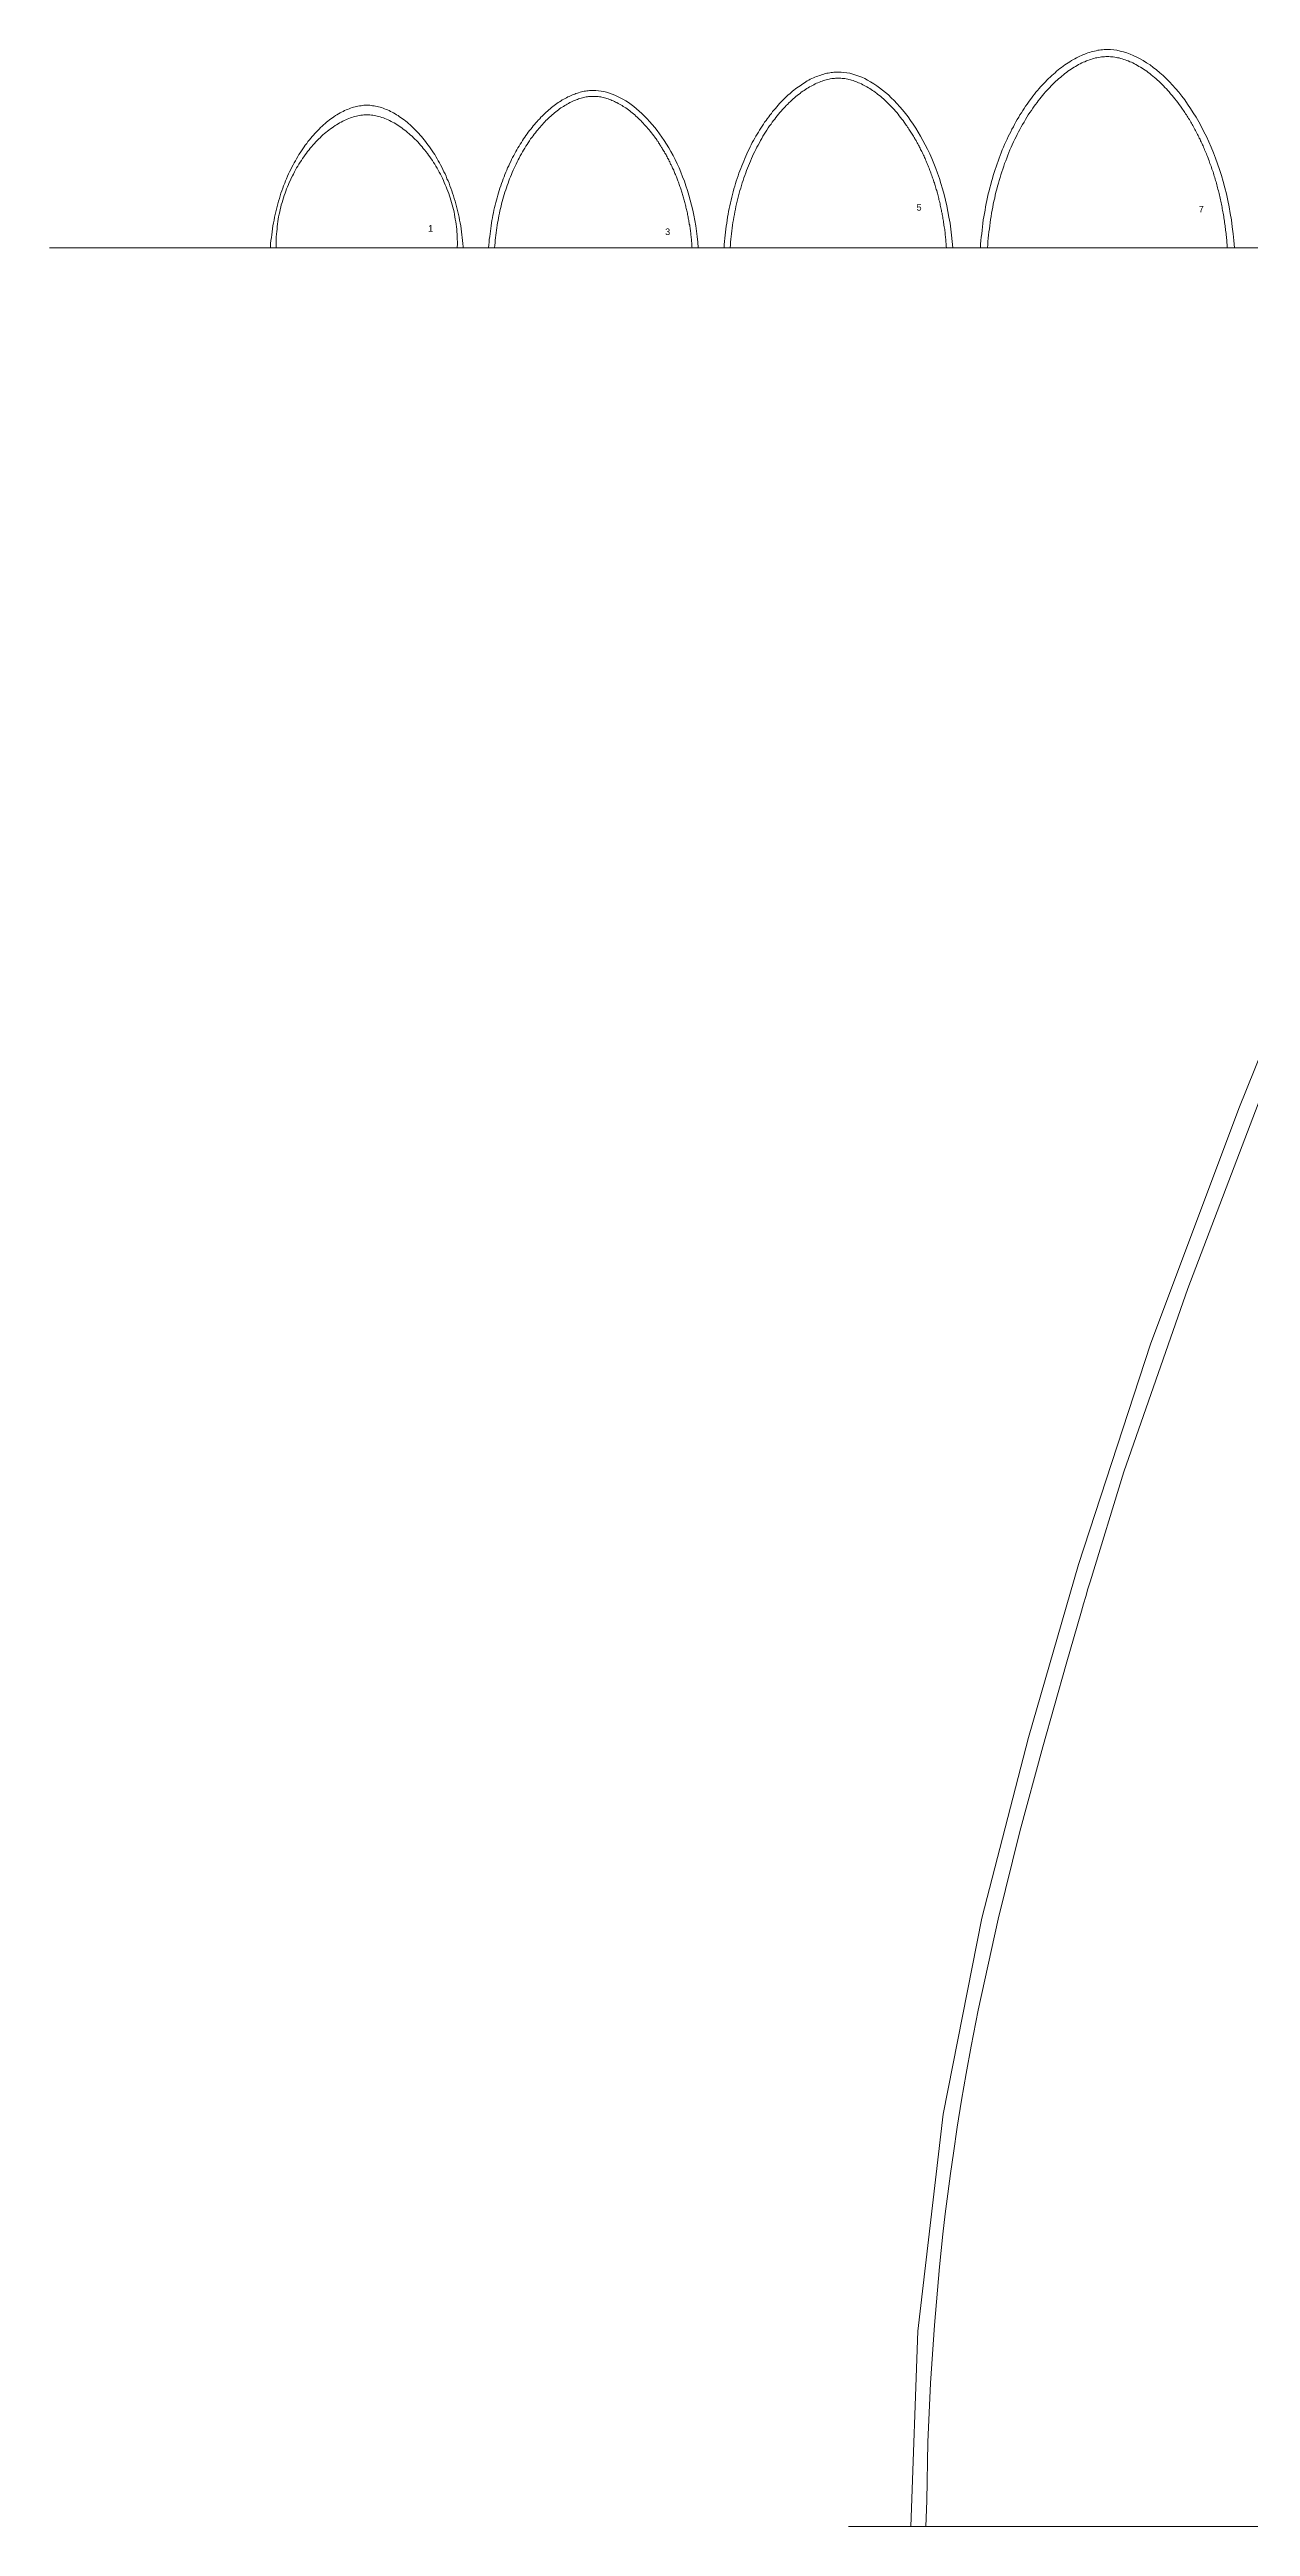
# Model space of a CAD drawing. Header units: inches. Extents: x -11188 to 11060, y -18103 to 6291.
# Drawn here: x -2118 to -1443, y -799 to 592 of the extents above; entities that cross this region are included whole.
import ezdxf

# ---------------------------------------------------------------- set-up
doc = ezdxf.new("R2010")
doc.units = ezdxf.units.IN
doc.header["$MEASUREMENT"] = 0
for name, color, linetype, lineweight in [('NAILERS', 7, 'Continuous', 9), ('SECT-ELEV_dwg', 8, 'Continuous', 9), ('SPIRE', 7, 'Continuous', 9)]:
    doc.layers.add(name, color=color, linetype=linetype, lineweight=lineweight)
doc.styles.add('Arial_9', font='arial.ttf', dxfattribs={"height": 3.644473})

# ---------------------------------------------------------------- blocks, each defined once
blk = doc.blocks.new('SECT-ELEV_dwg-315180-Level 1')
at = {"lineweight": 9}
for p, q in [((-2118.2, 481.1), (11059.8, 481.1)), ((-1669.2, -798.9), (4634.6, -798.9))]:
    blk.add_line(p, q, dxfattribs=at)
at = {"layer": 'NAILERS', "flags": 128}
for points in [[(-1452.3, 481.1), (-1452.3, 481.1), (-1452.4, 481.1), (-1452.4, 481.1), (-1452.4, 481.1), (-1452.4, 481.1), (-1452.5, 481.1), (-1452.5, 481.1), (-1452.6, 481.1), (-1452.7, 481.1), (-1452.8, 481.1), (-1452.8, 481.1), (-1452.9, 481.1), (-1453, 481.1), (-1453.1, 481.1), (-1453.2, 481.1), (-1453.3, 481.1), (-1453.4, 481.1), (-1453.5, 481.1), (-1453.6, 481.1), (-1453.7, 481.1), (-1453.8, 481.1), (-1454, 481.1), (-1454.1, 481.1), (-1454.2, 481.1), (-1454.3, 481.1), (-1454.4, 481.1), (-1454.6, 481.1), (-1454.7, 481.1), (-1454.8, 481.1), (-1454.9, 481.1), (-1455, 481.1), (-1455.1, 481.1), (-1455.2, 481.1), (-1455.3, 481.1), (-1455.4, 481.1), (-1455.5, 481.1), (-1455.6, 481.1), (-1455.7, 481.1), (-1455.8, 481.1), (-1455.9, 481.1), (-1456, 481.1), (-1456, 481.1), (-1456.1, 481.1), (-1456.1, 481.1), (-1456.2, 481.1), (-1456.2, 481.1), (-1456.3, 481.1), (-1456.3, 481.1), (-1456.3, 481.1), (-1456.3, 481.1), (-1456.4, 482), (-1456.4, 482.9), (-1456.5, 483.8), (-1456.6, 484.7), (-1456.6, 485.6), (-1456.7, 486.5), (-1456.8, 487.3), (-1456.9, 488.2), (-1457, 489.1), (-1457.1, 490), (-1457.2, 490.9), (-1457.3, 491.8), (-1457.4, 492.6), (-1457.5, 493.5), (-1457.7, 494.4), (-1457.8, 495.3), (-1457.9, 496.1), (-1458, 497), (-1458.2, 497.9), (-1458.3, 498.7), (-1458.5, 499.6), (-1458.6, 500.5), (-1458.8, 501.3), (-1458.9, 502.2), (-1459.1, 503), (-1459.2, 503.9), (-1459.4, 504.7), (-1459.6, 505.6), (-1459.8, 506.4), (-1459.9, 507.3), (-1460.1, 508.1), (-1460.3, 509), (-1460.5, 509.8), (-1460.7, 510.6), (-1460.9, 511.5), (-1461.1, 512.3), (-1461.3, 513.1), (-1461.5, 514), (-1461.7, 514.8), (-1461.9, 515.6), (-1462.2, 516.4), (-1462.4, 517.3), (-1462.6, 518.1), (-1462.9, 518.9), (-1463.1, 519.7), (-1463.3, 520.5), (-1463.6, 521.3), (-1463.8, 522.1), (-1464.1, 522.9), (-1464.3, 523.7), (-1464.6, 524.5), (-1464.9, 525.3), (-1465.1, 526.1), (-1465.4, 526.9), (-1465.7, 527.7), (-1466, 528.4), (-1466.3, 529.2), (-1466.5, 530), (-1466.8, 530.8), (-1467.1, 531.5), (-1467.4, 532.3), (-1467.7, 533.1), (-1468, 533.8), (-1468.3, 534.6), (-1468.7, 535.3), (-1469, 536.1), (-1469.3, 536.8), (-1469.6, 537.6), (-1469.9, 538.3), (-1470.3, 539), (-1470.6, 539.8), (-1470.9, 540.5), (-1471.3, 541.2), (-1471.6, 542), (-1472, 542.7), (-1472.3, 543.4), (-1472.7, 544.1), (-1473, 544.8), (-1473.4, 545.5), (-1473.8, 546.2), (-1474.1, 546.9), (-1474.5, 547.6), (-1474.9, 548.3), (-1475.3, 549), (-1475.7, 549.7), (-1476, 550.4), (-1476.4, 551), (-1476.8, 551.7), (-1477.2, 552.4), (-1477.6, 553.1), (-1478, 553.7), (-1478.4, 554.4), (-1478.8, 555), (-1479.2, 555.7), (-1479.7, 556.3), (-1480.1, 557), (-1480.5, 557.6), (-1480.9, 558.2), (-1481.4, 558.9), (-1481.8, 559.5), (-1482.6, 560.6), (-1483.3, 561.6), (-1484.1, 562.7), (-1484.9, 563.7), (-1485.7, 564.7), (-1486.5, 565.7), (-1487.3, 566.7), (-1488.1, 567.6), (-1488.9, 568.6), (-1489.7, 569.5), (-1490.5, 570.4), (-1491.4, 571.2), (-1492.2, 572.1), (-1493, 572.9), (-1493.9, 573.8), (-1494.7, 574.6), (-1495.5, 575.3), (-1496.4, 576.1), (-1497.2, 576.8), (-1498.1, 577.5), (-1499, 578.2), (-1499.8, 578.9), (-1500.7, 579.6), (-1501.5, 580.2), (-1502.4, 580.8), (-1503.3, 581.4), (-1504.1, 581.9), (-1505, 582.5), (-1505.9, 583), (-1506.7, 583.5), (-1507.6, 584), (-1508.4, 584.4), (-1509.3, 584.9), (-1510.2, 585.3), (-1511, 585.6), (-1511.9, 586), (-1512.8, 586.3), (-1513.6, 586.7), (-1514.5, 586.9), (-1515.3, 587.2), (-1516.2, 587.4), (-1517, 587.7), (-1517.9, 587.8), (-1518.7, 588), (-1519.5, 588.2), (-1520.4, 588.3), (-1521.2, 588.4), (-1522, 588.4), (-1522.9, 588.5), (-1523.7, 588.5), (-1524.5, 588.5), (-1525.3, 588.4), (-1526.1, 588.4), (-1527, 588.3), (-1527.8, 588.2), (-1528.6, 588), (-1529.5, 587.8), (-1530.3, 587.7), (-1531.2, 587.4), (-1532, 587.2), (-1532.9, 586.9), (-1533.7, 586.7), (-1534.6, 586.3), (-1535.4, 586), (-1536.3, 585.6), (-1537.2, 585.3), (-1538, 584.9), (-1538.9, 584.4), (-1539.8, 584), (-1540.6, 583.5), (-1541.5, 583), (-1542.4, 582.5), (-1543.2, 581.9), (-1544.1, 581.4), (-1544.9, 580.8), (-1545.8, 580.2), (-1546.7, 579.6), (-1547.5, 578.9), (-1548.4, 578.2), (-1549.2, 577.5), (-1550.1, 576.8), (-1550.9, 576.1), (-1551.8, 575.3), (-1552.6, 574.6), (-1553.5, 573.8), (-1554.3, 572.9), (-1555.2, 572.1), (-1556, 571.2), (-1556.8, 570.4), (-1557.6, 569.5), (-1558.4, 568.6), (-1559.3, 567.6), (-1560.1, 566.7), (-1560.9, 565.7), (-1561.7, 564.7), (-1562.5, 563.7), (-1563.2, 562.7), (-1564, 561.6), (-1564.8, 560.6), (-1565.5, 559.5), (-1566.4, 558.2), (-1567.3, 557), (-1568.1, 555.7), (-1568.9, 554.4), (-1569.7, 553.1), (-1570.5, 551.7), (-1571.3, 550.4), (-1572.1, 549), (-1572.8, 547.6), (-1573.6, 546.2), (-1574.3, 544.8), (-1575, 543.4), (-1575.7, 542), (-1576.4, 540.5), (-1577.1, 539), (-1577.7, 537.6), (-1578.4, 536.1), (-1579, 534.6), (-1579.6, 533.1), (-1580.2, 531.5), (-1580.8, 530), (-1581.4, 528.4), (-1581.9, 526.9), (-1582.5, 525.3), (-1583, 523.7), (-1583.5, 522.1), (-1584, 520.5), (-1584.5, 518.9), (-1584.9, 517.3), (-1585.4, 515.6), (-1585.8, 514), (-1586.3, 512.3), (-1586.7, 510.6), (-1587, 509), (-1587.4, 507.3), (-1587.8, 505.6), (-1588.1, 503.9), (-1588.4, 502.2), (-1588.7, 500.5), (-1589, 498.7), (-1589.3, 497), (-1589.6, 495.3), (-1589.8, 493.5), (-1590, 491.8), (-1590.2, 490), (-1590.4, 488.2), (-1590.6, 486.5), (-1590.8, 484.7), (-1590.9, 482.9), (-1591, 481.1), (-1591.1, 481.1), (-1591.1, 481.1), (-1591.1, 481.1), (-1591.1, 481.1), (-1591.2, 481.1), (-1591.2, 481.1), (-1591.3, 481.1), (-1591.3, 481.1), (-1591.4, 481.1), (-1591.5, 481.1), (-1591.5, 481.1), (-1591.6, 481.1), (-1591.7, 481.1), (-1591.8, 481.1), (-1591.9, 481.1), (-1592, 481.1), (-1592.1, 481.1), (-1592.2, 481.1), (-1592.3, 481.1), (-1592.4, 481.1), (-1592.6, 481.1), (-1592.7, 481.1), (-1592.8, 481.1), (-1592.9, 481.1), (-1593, 481.1), (-1593.1, 481.1), (-1593.3, 481.1), (-1593.4, 481.1), (-1593.5, 481.1), (-1593.6, 481.1), (-1593.7, 481.1), (-1593.8, 481.1), (-1593.9, 481.1), (-1594.1, 481.1), (-1594.2, 481.1), (-1594.3, 481.1), (-1594.3, 481.1), (-1594.4, 481.1), (-1594.5, 481.1), (-1594.6, 481.1), (-1594.7, 481.1), (-1594.7, 481.1), (-1594.8, 481.1), (-1594.9, 481.1), (-1594.9, 481.1), (-1594.9, 481.1), (-1595, 481.1), (-1595, 481.1), (-1595, 481.1), (-1595, 481.1), (-1594.9, 483.1), (-1594.7, 485.1), (-1594.5, 487), (-1594.3, 489), (-1594.1, 490.9), (-1593.9, 492.9), (-1593.6, 494.8), (-1593.4, 496.7), (-1593.1, 498.5), (-1592.8, 500.4), (-1592.4, 502.3), (-1592.1, 504.1), (-1591.7, 505.9), (-1591.4, 507.7), (-1591, 509.5), (-1590.6, 511.3), (-1590.1, 513.1), (-1589.7, 514.8), (-1589.2, 516.6), (-1588.8, 518.3), (-1588.3, 520), (-1587.8, 521.7), (-1587.3, 523.3), (-1586.7, 525), (-1586.2, 526.6), (-1585.6, 528.2), (-1585.1, 529.8), (-1584.5, 531.4), (-1583.9, 533), (-1583.3, 534.5), (-1582.7, 536.1), (-1582, 537.6), (-1581.4, 539.1), (-1580.7, 540.6), (-1580, 542), (-1579.4, 543.5), (-1578.7, 544.9), (-1578, 546.3), (-1577.3, 547.7), (-1576.5, 549.1), (-1575.8, 550.4), (-1575.1, 551.8), (-1574.3, 553.1), (-1573.5, 554.4), (-1572.8, 555.7), (-1572, 556.9), (-1571.2, 558.2), (-1570.4, 559.4), (-1569.6, 560.6), (-1568.8, 561.8), (-1568, 562.9), (-1567.1, 564.1), (-1566.3, 565.2), (-1565.5, 566.3), (-1564.6, 567.4), (-1563.8, 568.4), (-1562.9, 569.5), (-1562, 570.5), (-1561.2, 571.5), (-1560.3, 572.4), (-1559.4, 573.4), (-1558.5, 574.3), (-1557.6, 575.2), (-1556.7, 576.1), (-1555.8, 577), (-1554.9, 577.8), (-1554, 578.6), (-1553.1, 579.4), (-1552.2, 580.2), (-1551.3, 581), (-1550.4, 581.7), (-1549.4, 582.4), (-1548.5, 583.1), (-1547.6, 583.8), (-1546.7, 584.4), (-1545.7, 585), (-1544.8, 585.6), (-1543.9, 586.2), (-1543, 586.7), (-1542, 587.3), (-1541.1, 587.8), (-1540.2, 588.2), (-1539.2, 588.7), (-1538.3, 589.1), (-1537.4, 589.5), (-1536.4, 589.9), (-1535.5, 590.2), (-1534.6, 590.5), (-1533.7, 590.8), (-1532.7, 591.1), (-1531.8, 591.4), (-1530.9, 591.6), (-1530, 591.8), (-1529.1, 592), (-1528.2, 592.1), (-1527.3, 592.2), (-1526.4, 592.3), (-1525.5, 592.4), (-1524.6, 592.4), (-1523.7, 592.4), (-1521.9, 592.4), (-1520.1, 592.2), (-1518.3, 592), (-1516.5, 591.6), (-1514.6, 591.1), (-1512.8, 590.5), (-1510.9, 589.9), (-1509.1, 589.1), (-1507.2, 588.2), (-1505.3, 587.3), (-1503.5, 586.2), (-1501.6, 585), (-1499.7, 583.8), (-1497.9, 582.4), (-1496.1, 581), (-1494.2, 579.4), (-1492.4, 577.8), (-1490.6, 576.1), (-1488.8, 574.3), (-1487.1, 572.4), (-1485.3, 570.5), (-1483.6, 568.4), (-1481.9, 566.3), (-1480.2, 564.1), (-1478.6, 561.8), (-1476.9, 559.4), (-1475.4, 556.9), (-1473.8, 554.4), (-1472.3, 551.8), (-1470.8, 549.1), (-1469.4, 546.3), (-1468, 543.5), (-1466.6, 540.6), (-1465.3, 537.6), (-1464.1, 534.5), (-1462.9, 531.4), (-1461.7, 528.2), (-1460.6, 525), (-1459.6, 521.7), (-1458.6, 518.3), (-1457.7, 514.8), (-1456.8, 511.3), (-1456, 507.7), (-1455.3, 504.1), (-1454.6, 500.4), (-1454, 496.7), (-1453.5, 492.9), (-1453, 489), (-1452.6, 485.1)], [(-1610.6, 481.1), (-1610.7, 481.1), (-1610.7, 481.1), (-1610.7, 481.1), (-1610.7, 481.1), (-1610.7, 481.1), (-1610.8, 481.1), (-1610.8, 481.1), (-1610.9, 481.1), (-1610.9, 481.1), (-1611, 481.1), (-1611.1, 481.1), (-1611.2, 481.1), (-1611.2, 481.1), (-1611.3, 481.1), (-1611.4, 481.1), (-1611.5, 481.1), (-1611.6, 481.1), (-1611.7, 481.1), (-1611.8, 481.1), (-1611.9, 481.1), (-1612, 481.1), (-1612.1, 481.1), (-1612.2, 481.1), (-1612.3, 481.1), (-1612.4, 481.1), (-1612.5, 481.1), (-1612.6, 481.1), (-1612.7, 481.1), (-1612.8, 481.1), (-1612.9, 481.1), (-1613, 481.1), (-1613.1, 481.1), (-1613.2, 481.1), (-1613.3, 481.1), (-1613.4, 481.1), (-1613.5, 481.1), (-1613.5, 481.1), (-1613.6, 481.1), (-1613.7, 481.1), (-1613.8, 481.1), (-1613.8, 481.1), (-1613.9, 481.1), (-1613.9, 481.1), (-1614, 481.1), (-1614, 481.1), (-1614.1, 481.1), (-1614.1, 481.1), (-1614.1, 481.1), (-1614.1, 481.1), (-1614.1, 481.1), (-1614.2, 481.9), (-1614.2, 482.7), (-1614.3, 483.5), (-1614.4, 484.3), (-1614.4, 485.1), (-1614.5, 485.9), (-1614.6, 486.6), (-1614.7, 487.4), (-1614.8, 488.2), (-1614.8, 489), (-1614.9, 489.8), (-1615, 490.6), (-1615.1, 491.3), (-1615.2, 492.1), (-1615.3, 492.9), (-1615.5, 493.7), (-1615.6, 494.4), (-1615.7, 495.2), (-1615.8, 496), (-1615.9, 496.7), (-1616.1, 497.5), (-1616.2, 498.3), (-1616.3, 499), (-1616.5, 499.8), (-1616.6, 500.5), (-1616.8, 501.3), (-1616.9, 502.1), (-1617.1, 502.8), (-1617.2, 503.6), (-1617.4, 504.3), (-1617.6, 505.1), (-1617.7, 505.8), (-1617.9, 506.5), (-1618.1, 507.3), (-1618.3, 508), (-1618.4, 508.8), (-1618.6, 509.5), (-1618.8, 510.2), (-1619, 511), (-1619.2, 511.7), (-1619.4, 512.4), (-1619.6, 513.2), (-1619.8, 513.9), (-1620, 514.6), (-1620.3, 515.3), (-1620.5, 516), (-1620.7, 516.7), (-1620.9, 517.5), (-1621.1, 518.2), (-1621.4, 518.9), (-1621.6, 519.6), (-1621.9, 520.3), (-1622.1, 521), (-1622.3, 521.7), (-1622.6, 522.4), (-1622.8, 523.1), (-1623.1, 523.8), (-1623.4, 524.4), (-1623.6, 525.1), (-1623.9, 525.8), (-1624.2, 526.5), (-1624.4, 527.2), (-1624.7, 527.8), (-1625, 528.5), (-1625.3, 529.2), (-1625.5, 529.8), (-1625.8, 530.5), (-1626.1, 531.2), (-1626.4, 531.8), (-1626.7, 532.5), (-1627, 533.1), (-1627.3, 533.8), (-1627.6, 534.4), (-1627.9, 535.1), (-1628.3, 535.7), (-1628.6, 536.3), (-1628.9, 537), (-1629.2, 537.6), (-1629.5, 538.2), (-1629.9, 538.8), (-1630.2, 539.5), (-1630.5, 540.1), (-1630.9, 540.7), (-1631.2, 541.3), (-1631.6, 541.9), (-1631.9, 542.5), (-1632.3, 543.1), (-1632.6, 543.7), (-1633, 544.3), (-1633.3, 544.9), (-1633.7, 545.5), (-1634.1, 546.1), (-1634.4, 546.6), (-1634.8, 547.2), (-1635.2, 547.8), (-1635.6, 548.4), (-1635.9, 548.9), (-1636.3, 549.5), (-1636.7, 550), (-1637.1, 550.6), (-1637.8, 551.6), (-1638.5, 552.5), (-1639.2, 553.4), (-1639.9, 554.3), (-1640.6, 555.2), (-1641.3, 556.1), (-1642, 557), (-1642.8, 557.8), (-1643.5, 558.7), (-1644.2, 559.5), (-1645, 560.3), (-1645.7, 561), (-1646.5, 561.8), (-1647.2, 562.5), (-1648, 563.3), (-1648.7, 564), (-1649.5, 564.7), (-1650.3, 565.3), (-1651, 566), (-1651.8, 566.6), (-1652.6, 567.2), (-1653.3, 567.8), (-1654.1, 568.4), (-1654.9, 569), (-1655.7, 569.5), (-1656.5, 570), (-1657.2, 570.5), (-1658, 571), (-1658.8, 571.5), (-1659.6, 571.9), (-1660.4, 572.3), (-1661.1, 572.7), (-1661.9, 573.1), (-1662.7, 573.5), (-1663.5, 573.8), (-1664.3, 574.1), (-1665, 574.4), (-1665.8, 574.7), (-1666.6, 575), (-1667.4, 575.2), (-1668.1, 575.4), (-1668.9, 575.6), (-1669.6, 575.8), (-1670.4, 575.9), (-1671.2, 576.1), (-1671.9, 576.2), (-1672.7, 576.2), (-1673.4, 576.3), (-1674.2, 576.3), (-1674.9, 576.3), (-1675.6, 576.3), (-1676.4, 576.3), (-1677.1, 576.2), (-1677.9, 576.2), (-1678.6, 576.1), (-1679.4, 575.9), (-1680.1, 575.8), (-1680.9, 575.6), (-1681.7, 575.4), (-1682.4, 575.2), (-1683.2, 575), (-1684, 574.7), (-1684.7, 574.4), (-1685.5, 574.1), (-1686.3, 573.8), (-1687.1, 573.5), (-1687.9, 573.1), (-1688.6, 572.7), (-1689.4, 572.3), (-1690.2, 571.9), (-1691, 571.5), (-1691.8, 571), (-1692.5, 570.5), (-1693.3, 570), (-1694.1, 569.5), (-1694.9, 569), (-1695.7, 568.4), (-1696.4, 567.8), (-1697.2, 567.2), (-1698, 566.6), (-1698.8, 566), (-1699.5, 565.3), (-1700.3, 564.7), (-1701, 564), (-1701.8, 563.3), (-1702.6, 562.5), (-1703.3, 561.8), (-1704.1, 561), (-1704.8, 560.3), (-1705.5, 559.5), (-1706.3, 558.7), (-1707, 557.8), (-1707.7, 557), (-1708.5, 556.1), (-1709.2, 555.2), (-1709.9, 554.3), (-1710.6, 553.4), (-1711.3, 552.5), (-1712, 551.6), (-1712.7, 550.6), (-1713.5, 549.5), (-1714.2, 548.4), (-1715, 547.2), (-1715.7, 546.1), (-1716.5, 544.9), (-1717.2, 543.7), (-1717.9, 542.5), (-1718.6, 541.3), (-1719.2, 540.1), (-1719.9, 538.8), (-1720.6, 537.6), (-1721.2, 536.3), (-1721.8, 535.1), (-1722.5, 533.8), (-1723.1, 532.5), (-1723.7, 531.2), (-1724.2, 529.8), (-1724.8, 528.5), (-1725.4, 527.2), (-1725.9, 525.8), (-1726.4, 524.4), (-1726.9, 523.1), (-1727.4, 521.7), (-1727.9, 520.3), (-1728.4, 518.9), (-1728.9, 517.5), (-1729.3, 516), (-1729.7, 514.6), (-1730.2, 513.2), (-1730.6, 511.7), (-1731, 510.2), (-1731.3, 508.8), (-1731.7, 507.3), (-1732, 505.8), (-1732.4, 504.3), (-1732.7, 502.8), (-1733, 501.3), (-1733.3, 499.8), (-1733.6, 498.3), (-1733.8, 496.7), (-1734.1, 495.2), (-1734.3, 493.7), (-1734.5, 492.1), (-1734.7, 490.6), (-1734.9, 489), (-1735.1, 487.4), (-1735.3, 485.9), (-1735.4, 484.3), (-1735.5, 482.7), (-1735.7, 481.1), (-1735.7, 481.1), (-1735.7, 481.1), (-1735.7, 481.1), (-1735.7, 481.1), (-1735.8, 481.1), (-1735.8, 481.1), (-1735.8, 481.1), (-1735.9, 481.1), (-1736, 481.1), (-1736, 481.1), (-1736.1, 481.1), (-1736.2, 481.1), (-1736.2, 481.1), (-1736.3, 481.1), (-1736.4, 481.1), (-1736.5, 481.1), (-1736.6, 481.1), (-1736.7, 481.1), (-1736.8, 481.1), (-1736.9, 481.1), (-1737, 481.1), (-1737.1, 481.1), (-1737.2, 481.1), (-1737.3, 481.1), (-1737.4, 481.1), (-1737.5, 481.1), (-1737.6, 481.1), (-1737.7, 481.1), (-1737.8, 481.1), (-1737.9, 481.1), (-1738, 481.1), (-1738.1, 481.1), (-1738.2, 481.1), (-1738.3, 481.1), (-1738.4, 481.1), (-1738.5, 481.1), (-1738.6, 481.1), (-1738.6, 481.1), (-1738.7, 481.1), (-1738.8, 481.1), (-1738.8, 481.1), (-1738.9, 481.1), (-1739, 481.1), (-1739, 481.1), (-1739, 481.1), (-1739.1, 481.1), (-1739.1, 481.1), (-1739.1, 481.1), (-1739.1, 481.1), (-1739.1, 481.1), (-1739, 482.9), (-1738.9, 484.6), (-1738.7, 486.4), (-1738.5, 488.1), (-1738.3, 489.8), (-1738.1, 491.5), (-1737.9, 493.2), (-1737.6, 494.9), (-1737.4, 496.6), (-1737.1, 498.2), (-1736.8, 499.9), (-1736.5, 501.5), (-1736.2, 503.1), (-1735.8, 504.7), (-1735.5, 506.3), (-1735.1, 507.9), (-1734.7, 509.5), (-1734.3, 511), (-1733.9, 512.5), (-1733.5, 514.1), (-1733.1, 515.6), (-1732.6, 517.1), (-1732.2, 518.5), (-1731.7, 520), (-1731.2, 521.5), (-1730.7, 522.9), (-1730.2, 524.3), (-1729.7, 525.7), (-1729.1, 527.1), (-1728.6, 528.5), (-1728, 529.8), (-1727.4, 531.2), (-1726.9, 532.5), (-1726.3, 533.8), (-1725.7, 535.1), (-1725, 536.4), (-1724.4, 537.7), (-1723.8, 538.9), (-1723.2, 540.2), (-1722.5, 541.4), (-1721.8, 542.6), (-1721.2, 543.8), (-1720.5, 544.9), (-1719.8, 546.1), (-1719.1, 547.2), (-1718.4, 548.3), (-1717.7, 549.4), (-1717, 550.5), (-1716.3, 551.6), (-1715.5, 552.6), (-1714.8, 553.6), (-1714, 554.7), (-1713.3, 555.6), (-1712.5, 556.6), (-1711.8, 557.6), (-1711, 558.5), (-1710.2, 559.4), (-1709.4, 560.3), (-1708.7, 561.2), (-1707.9, 562.1), (-1707.1, 562.9), (-1706.3, 563.8), (-1705.5, 564.6), (-1704.7, 565.3), (-1703.9, 566.1), (-1703, 566.9), (-1702.2, 567.6), (-1701.4, 568.3), (-1700.6, 569), (-1699.8, 569.7), (-1698.9, 570.3), (-1698.1, 570.9), (-1697.3, 571.5), (-1696.4, 572.1), (-1695.6, 572.7), (-1694.8, 573.2), (-1693.9, 573.8), (-1693.1, 574.3), (-1692.3, 574.8), (-1691.4, 575.2), (-1690.6, 575.7), (-1689.7, 576.1), (-1688.9, 576.5), (-1688.1, 576.9), (-1687.2, 577.2), (-1686.4, 577.5), (-1685.5, 577.9), (-1684.7, 578.1), (-1683.9, 578.4), (-1683, 578.6), (-1682.2, 578.9), (-1681.4, 579.1), (-1680.6, 579.2), (-1679.7, 579.4), (-1678.9, 579.5), (-1678.1, 579.6), (-1677.3, 579.7), (-1676.5, 579.8), (-1675.7, 579.8), (-1674.9, 579.8), (-1673.3, 579.8), (-1671.7, 579.6), (-1670, 579.4), (-1668.4, 579.1), (-1666.7, 578.6), (-1665.1, 578.1), (-1663.4, 577.5), (-1661.7, 576.9), (-1660, 576.1), (-1658.4, 575.2), (-1656.7, 574.3), (-1655, 573.2), (-1653.3, 572.1), (-1651.7, 570.9), (-1650, 569.7), (-1648.4, 568.3), (-1646.7, 566.9), (-1645.1, 565.3), (-1643.5, 563.8), (-1641.9, 562.1), (-1640.3, 560.3), (-1638.8, 558.5), (-1637.2, 556.6), (-1635.7, 554.7), (-1634.3, 552.6), (-1632.8, 550.5), (-1631.4, 548.3), (-1630, 546.1), (-1628.6, 543.8), (-1627.3, 541.4), (-1626, 538.9), (-1624.7, 536.4), (-1623.5, 533.8), (-1622.3, 531.2), (-1621.2, 528.5), (-1620.1, 525.7), (-1619.1, 522.9), (-1618.1, 520), (-1617.2, 517.1), (-1616.3, 514.1), (-1615.4, 511), (-1614.7, 507.9), (-1613.9, 504.7), (-1613.3, 501.5), (-1612.7, 498.2), (-1612.1, 494.9), (-1611.7, 491.5), (-1611.3, 488.1), (-1610.9, 484.6)], [(-1939.8, 561.1), (-1939, 561.1), (-1938.2, 561.1), (-1937.4, 561), (-1936.6, 560.9), (-1935.7, 560.8), (-1934.9, 560.6), (-1934.1, 560.4), (-1933.2, 560.2), (-1932.4, 560), (-1931.6, 559.8), (-1930.7, 559.5), (-1929.9, 559.2), (-1929, 558.8), (-1928.2, 558.5), (-1927.3, 558.1), (-1926.5, 557.7), (-1925.6, 557.2), (-1924.8, 556.8), (-1923.9, 556.3), (-1923.1, 555.8), (-1922.2, 555.3), (-1921.4, 554.7), (-1920.5, 554.1), (-1919.7, 553.5), (-1918.9, 552.9), (-1918, 552.2), (-1917.2, 551.6), (-1916.4, 550.9), (-1915.5, 550.1), (-1914.7, 549.4), (-1913.9, 548.6), (-1913.1, 547.8), (-1912.3, 547), (-1911.5, 546.2), (-1910.7, 545.3), (-1909.9, 544.4), (-1909.1, 543.5), (-1908.3, 542.6), (-1907.6, 541.7), (-1906.8, 540.7), (-1906.1, 539.7), (-1905.3, 538.7), (-1904.6, 537.7), (-1903.8, 536.7), (-1903.1, 535.6), (-1902.4, 534.5), (-1901.7, 533.4), (-1901, 532.3), (-1900.4, 531.1), (-1899.7, 530), (-1899, 528.8), (-1898.4, 527.6), (-1897.7, 526.3), (-1897.1, 525.1), (-1896.5, 523.8), (-1895.9, 522.6), (-1895.3, 521.3), (-1894.8, 519.9), (-1894.2, 518.6), (-1893.6, 517.3), (-1893.1, 515.9), (-1892.6, 514.5), (-1892.1, 513.1), (-1891.6, 511.7), (-1891.1, 510.2), (-1890.7, 508.8), (-1890.2, 507.3), (-1889.8, 505.8), (-1889.4, 504.3), (-1889, 502.8), (-1888.7, 501.3), (-1888.3, 499.7), (-1888, 498.2), (-1887.7, 496.6), (-1887.4, 495), (-1887.1, 493.4), (-1886.8, 491.7), (-1886.6, 490.1), (-1886.4, 488.4), (-1886.2, 486.8), (-1886, 485.1), (-1885.8, 483.4), (-1885.7, 481.7), (-1885.7, 481.1), (-1885.7, 481.1), (-1885.7, 481.1), (-1885.7, 481.1), (-1885.7, 481.1), (-1885.7, 481.1), (-1885.7, 481.1), (-1885.7, 481.1), (-1885.8, 481.1), (-1885.8, 481.1), (-1885.8, 481.1), (-1885.8, 481.1), (-1885.9, 481.1), (-1885.9, 481.1), (-1885.9, 481.1), (-1886, 481.1), (-1886, 481.1), (-1886, 481.1), (-1886.1, 481.1), (-1886.1, 481.1), (-1886.2, 481.1), (-1886.2, 481.1), (-1886.3, 481.1), (-1886.3, 481.1), (-1886.4, 481.1), (-1886.4, 481.1), (-1886.5, 481.1), (-1886.5, 481.1), (-1886.6, 481.1), (-1886.6, 481.1), (-1886.7, 481.1), (-1886.7, 481.1), (-1886.8, 481.1), (-1886.8, 481.1), (-1886.9, 481.1), (-1887, 481.1), (-1887, 481.1), (-1887.1, 481.1), (-1887.1, 481.1), (-1887.2, 481.1), (-1887.3, 481.1), (-1887.3, 481.1), (-1887.4, 481.1), (-1887.4, 481.1), (-1887.5, 481.1), (-1887.6, 481.1), (-1887.6, 481.1), (-1887.7, 481.1), (-1887.7, 481.1), (-1887.8, 481.1), (-1887.8, 481.1), (-1887.9, 481.1), (-1888, 481.1), (-1888, 481.1), (-1888.1, 481.1), (-1888.1, 481.1), (-1888.2, 481.1), (-1888.2, 481.1), (-1888.3, 481.1), (-1888.3, 481.1), (-1888.4, 481.1), (-1888.4, 481.1), (-1888.5, 481.1), (-1888.5, 481.1), (-1888.5, 481.1), (-1888.6, 481.1), (-1888.6, 481.1), (-1888.7, 481.1), (-1888.7, 481.1), (-1888.7, 481.1), (-1888.8, 481.1), (-1888.8, 481.1), (-1888.8, 481.1), (-1888.9, 481.1), (-1888.9, 481.1), (-1888.9, 481.1), (-1888.9, 481.1), (-1888.9, 481.1), (-1888.9, 481.1), (-1889, 481.1), (-1889, 481.1), (-1889, 481.1), (-1889, 481.1), (-1889, 481.6), (-1888.9, 483), (-1888.9, 484.5), (-1889, 485.9), (-1889, 487.3), (-1889.1, 488.7), (-1889.2, 490.1), (-1889.3, 491.5), (-1889.5, 492.9), (-1889.6, 494.3), (-1889.8, 495.7), (-1890.1, 497.1), (-1890.3, 498.5), (-1890.6, 499.8), (-1890.8, 501.2), (-1891.1, 502.5), (-1891.5, 503.8), (-1891.8, 505.2), (-1892.2, 506.5), (-1892.6, 507.8), (-1893, 509.1), (-1893.4, 510.3), (-1893.8, 511.6), (-1894.3, 512.9), (-1894.8, 514.1), (-1895.2, 515.3), (-1895.8, 516.5), (-1896.3, 517.7), (-1896.8, 518.9), (-1897.4, 520.1), (-1897.9, 521.3), (-1898.5, 522.4), (-1899.1, 523.6), (-1899.7, 524.7), (-1900.4, 525.8), (-1901, 526.9), (-1901.7, 528), (-1902.3, 529), (-1903, 530.1), (-1903.7, 531.1), (-1904.4, 532.1), (-1905.1, 533.1), (-1905.8, 534.1), (-1906.6, 535.1), (-1907.3, 536), (-1908.1, 536.9), (-1908.8, 537.8), (-1909.6, 538.7), (-1910.4, 539.6), (-1911.2, 540.5), (-1912, 541.3), (-1912.8, 542.1), (-1913.6, 542.9), (-1914.4, 543.7), (-1915.2, 544.4), (-1916, 545.1), (-1916.9, 545.8), (-1917.7, 546.5), (-1918.5, 547.2), (-1919.4, 547.8), (-1920.2, 548.5), (-1921.1, 549), (-1921.9, 549.6), (-1922.8, 550.2), (-1923.6, 550.7), (-1924.5, 551.2), (-1925.4, 551.7), (-1926.2, 552.1), (-1927.1, 552.5), (-1927.9, 552.9), (-1928.8, 553.3), (-1929.7, 553.7), (-1930.5, 554), (-1931.4, 554.3), (-1932.3, 554.6), (-1933.1, 554.8), (-1934, 555), (-1934.8, 555.2), (-1935.7, 555.4), (-1936.5, 555.5), (-1937.3, 555.6), (-1938.2, 555.7), (-1939, 555.7), (-1939.8, 555.7), (-1940.7, 555.7), (-1941.5, 555.7), (-1942.3, 555.6), (-1943.2, 555.5), (-1944, 555.4), (-1944.9, 555.2), (-1945.7, 555), (-1946.6, 554.8), (-1947.4, 554.6), (-1948.3, 554.3), (-1949.1, 554), (-1950, 553.7), (-1950.9, 553.3), (-1951.7, 553), (-1952.6, 552.6), (-1953.4, 552.2), (-1954.3, 551.7), (-1955.2, 551.2), (-1956, 550.7), (-1956.9, 550.2), (-1957.7, 549.7), (-1958.6, 549.1), (-1959.4, 548.5), (-1960.3, 547.9), (-1961.1, 547.2), (-1962, 546.6), (-1962.8, 545.9), (-1963.6, 545.2), (-1964.5, 544.5), (-1965.3, 543.7), (-1966.1, 542.9), (-1966.9, 542.2), (-1967.7, 541.4), (-1968.5, 540.5), (-1969.3, 539.7), (-1970.1, 538.8), (-1970.8, 537.9), (-1971.6, 537), (-1972.3, 536.1), (-1973.1, 535.1), (-1973.8, 534.2), (-1974.5, 533.2), (-1975.3, 532.2), (-1976, 531.2), (-1976.6, 530.2), (-1977.3, 529.1), (-1978, 528.1), (-1978.6, 527), (-1979.3, 525.9), (-1979.9, 524.8), (-1980.5, 523.7), (-1981.1, 522.5), (-1981.7, 521.4), (-1982.3, 520.2), (-1982.8, 519), (-1983.4, 517.8), (-1983.9, 516.6), (-1984.4, 515.4), (-1984.9, 514.2), (-1985.4, 512.9), (-1985.8, 511.7), (-1986.3, 510.4), (-1986.7, 509.1), (-1987.1, 507.8), (-1987.5, 506.5), (-1987.9, 505.2), (-1988.2, 503.9), (-1988.5, 502.6), (-1988.8, 501.2), (-1989.1, 499.9), (-1989.4, 498.5), (-1989.6, 497.1), (-1989.8, 495.8), (-1990, 494.4), (-1990.2, 493), (-1990.3, 491.6), (-1990.5, 490.2), (-1990.6, 488.8), (-1990.7, 487.3), (-1990.7, 485.9), (-1990.7, 484.5), (-1990.7, 483), (-1990.7, 481.6), (-1990.7, 481.1), (-1990.7, 481.1), (-1990.7, 481.1), (-1990.7, 481.1), (-1990.7, 481.1), (-1990.7, 481.1), (-1990.8, 481.1), (-1990.8, 481.1), (-1990.8, 481.1), (-1990.8, 481.1), (-1990.9, 481.1), (-1990.9, 481.1), (-1990.9, 481.1), (-1990.9, 481.1), (-1991, 481.1), (-1991, 481.1), (-1991.1, 481.1), (-1991.1, 481.1), (-1991.1, 481.1), (-1991.2, 481.1), (-1991.2, 481.1), (-1991.3, 481.1), (-1991.3, 481.1), (-1991.4, 481.1), (-1991.4, 481.1), (-1991.5, 481.1), (-1991.5, 481.1), (-1991.6, 481.1), (-1991.6, 481.1), (-1991.7, 481.1), (-1991.7, 481.1), (-1991.8, 481.1), (-1991.8, 481.1), (-1991.9, 481.1), (-1992, 481.1), (-1992, 481.1), (-1992.1, 481.1), (-1992.1, 481.1), (-1992.2, 481.1), (-1992.2, 481.1), (-1992.3, 481.1), (-1992.4, 481.1), (-1992.4, 481.1), (-1992.5, 481.1), (-1992.5, 481.1), (-1992.6, 481.1), (-1992.7, 481.1), (-1992.7, 481.1), (-1992.8, 481.1), (-1992.8, 481.1), (-1992.9, 481.1), (-1993, 481.1), (-1993, 481.1), (-1993.1, 481.1), (-1993.1, 481.1), (-1993.2, 481.1), (-1993.2, 481.1), (-1993.3, 481.1), (-1993.3, 481.1), (-1993.4, 481.1), (-1993.4, 481.1), (-1993.5, 481.1), (-1993.5, 481.1), (-1993.6, 481.1), (-1993.6, 481.1), (-1993.6, 481.1), (-1993.7, 481.1), (-1993.7, 481.1), (-1993.8, 481.1), (-1993.8, 481.1), (-1993.8, 481.1), (-1993.9, 481.1), (-1993.9, 481.1), (-1993.9, 481.1), (-1993.9, 481.1), (-1994, 481.1), (-1994, 481.1), (-1994, 481.1), (-1994, 481.1), (-1994, 481.1), (-1994, 481.1), (-1994, 481.1), (-1994, 481.1), (-1994, 481.7), (-1993.9, 483.4), (-1993.7, 485.1), (-1993.5, 486.8), (-1993.3, 488.4), (-1993.1, 490.1), (-1992.9, 491.7), (-1992.6, 493.4), (-1992.3, 495), (-1992, 496.6), (-1991.7, 498.2), (-1991.4, 499.7), (-1991, 501.3), (-1990.6, 502.8), (-1990.3, 504.3), (-1989.9, 505.8), (-1989.4, 507.3), (-1989, 508.8), (-1988.5, 510.2), (-1988.1, 511.7), (-1987.6, 513.1), (-1987.1, 514.5), (-1986.6, 515.9), (-1986, 517.3), (-1985.5, 518.6), (-1984.9, 519.9), (-1984.4, 521.3), (-1983.8, 522.6), (-1983.2, 523.8), (-1982.6, 525.1), (-1981.9, 526.3), (-1981.3, 527.6), (-1980.7, 528.8), (-1980, 530), (-1979.3, 531.1), (-1978.6, 532.3), (-1978, 533.4), (-1977.3, 534.5), (-1976.5, 535.6), (-1975.8, 536.7), (-1975.1, 537.7), (-1974.4, 538.7), (-1973.6, 539.7), (-1972.9, 540.7), (-1972.1, 541.7), (-1971.3, 542.6), (-1970.6, 543.5), (-1969.8, 544.4), (-1969, 545.3), (-1968.2, 546.2), (-1967.4, 547), (-1966.6, 547.8), (-1965.8, 548.6), (-1965, 549.4), (-1964.1, 550.1), (-1963.3, 550.9), (-1962.5, 551.6), (-1961.7, 552.2), (-1960.8, 552.9), (-1960, 553.5), (-1959.1, 554.1), (-1958.3, 554.7), (-1957.5, 555.3), (-1956.6, 555.8), (-1955.8, 556.3), (-1954.9, 556.8), (-1954.1, 557.2), (-1953.2, 557.7), (-1952.4, 558.1), (-1951.5, 558.5), (-1950.7, 558.8), (-1949.8, 559.2), (-1949, 559.5), (-1948.1, 559.8), (-1947.3, 560), (-1946.4, 560.2), (-1945.6, 560.4), (-1944.8, 560.6), (-1943.9, 560.8), (-1943.1, 560.9), (-1942.3, 561), (-1941.5, 561.1), (-1940.7, 561.1)], [(-1753.7, 481.1), (-1753.7, 481.1), (-1753.7, 481.1), (-1753.7, 481.1), (-1753.7, 481.1), (-1753.8, 481.1), (-1753.8, 481.1), (-1753.9, 481.1), (-1753.9, 481.1), (-1754, 481.1), (-1754, 481.1), (-1754.1, 481.1), (-1754.2, 481.1), (-1754.2, 481.1), (-1754.3, 481.1), (-1754.4, 481.1), (-1754.5, 481.1), (-1754.6, 481.1), (-1754.7, 481.1), (-1754.8, 481.1), (-1754.9, 481.1), (-1754.9, 481.1), (-1755, 481.1), (-1755.1, 481.1), (-1755.2, 481.1), (-1755.3, 481.1), (-1755.4, 481.1), (-1755.5, 481.1), (-1755.6, 481.1), (-1755.7, 481.1), (-1755.8, 481.1), (-1755.9, 481.1), (-1756, 481.1), (-1756.1, 481.1), (-1756.2, 481.1), (-1756.3, 481.1), (-1756.4, 481.1), (-1756.5, 481.1), (-1756.5, 481.1), (-1756.6, 481.1), (-1756.7, 481.1), (-1756.7, 481.1), (-1756.8, 481.1), (-1756.8, 481.1), (-1756.9, 481.1), (-1756.9, 481.1), (-1757, 481.1), (-1757, 481.1), (-1757, 481.1), (-1757, 481.1), (-1757, 481.1), (-1757.1, 481.8), (-1757.1, 482.5), (-1757.2, 483.2), (-1757.2, 483.9), (-1757.3, 484.6), (-1757.4, 485.3), (-1757.4, 486), (-1757.5, 486.7), (-1757.6, 487.4), (-1757.7, 488.1), (-1757.8, 488.8), (-1757.8, 489.5), (-1757.9, 490.2), (-1758, 490.9), (-1758.1, 491.6), (-1758.2, 492.3), (-1758.3, 493), (-1758.4, 493.7), (-1758.6, 494.4), (-1758.7, 495.1), (-1758.8, 495.7), (-1758.9, 496.4), (-1759, 497.1), (-1759.2, 497.8), (-1759.3, 498.5), (-1759.4, 499.1), (-1759.6, 499.8), (-1759.7, 500.5), (-1759.9, 501.2), (-1760, 501.8), (-1760.2, 502.5), (-1760.3, 503.2), (-1760.5, 503.8), (-1760.6, 504.5), (-1760.8, 505.1), (-1761, 505.8), (-1761.1, 506.5), (-1761.3, 507.1), (-1761.5, 507.8), (-1761.7, 508.4), (-1761.9, 509.1), (-1762, 509.7), (-1762.2, 510.4), (-1762.4, 511), (-1762.6, 511.7), (-1762.8, 512.3), (-1763, 512.9), (-1763.2, 513.6), (-1763.4, 514.2), (-1763.6, 514.8), (-1763.9, 515.5), (-1764.1, 516.1), (-1764.3, 516.7), (-1764.5, 517.3), (-1764.7, 518), (-1765, 518.6), (-1765.2, 519.2), (-1765.4, 519.8), (-1765.7, 520.4), (-1765.9, 521), (-1766.2, 521.6), (-1766.4, 522.2), (-1766.7, 522.8), (-1766.9, 523.4), (-1767.2, 524), (-1767.4, 524.6), (-1767.7, 525.2), (-1768, 525.8), (-1768.2, 526.4), (-1768.5, 527), (-1768.8, 527.6), (-1769.1, 528.1), (-1769.4, 528.7), (-1769.6, 529.3), (-1769.9, 529.8), (-1770.2, 530.4), (-1770.5, 531), (-1770.8, 531.5), (-1771.1, 532.1), (-1771.4, 532.7), (-1771.7, 533.2), (-1772, 533.8), (-1772.3, 534.3), (-1772.6, 534.9), (-1772.9, 535.4), (-1773.3, 535.9), (-1773.6, 536.5), (-1773.9, 537), (-1774.2, 537.5), (-1774.6, 538.1), (-1774.9, 538.6), (-1775.2, 539.1), (-1775.6, 539.6), (-1775.9, 540.1), (-1776.2, 540.7), (-1776.6, 541.2), (-1776.9, 541.7), (-1777.3, 542.2), (-1777.6, 542.7), (-1778, 543.2), (-1778.6, 544), (-1779.3, 544.9), (-1779.9, 545.7), (-1780.6, 546.5), (-1781.2, 547.3), (-1781.9, 548.1), (-1782.5, 548.9), (-1783.2, 549.6), (-1783.9, 550.3), (-1784.5, 551.1), (-1785.2, 551.8), (-1785.9, 552.5), (-1786.6, 553.2), (-1787.3, 553.8), (-1787.9, 554.5), (-1788.6, 555.1), (-1789.3, 555.7), (-1790, 556.3), (-1790.7, 556.9), (-1791.4, 557.5), (-1792.1, 558), (-1792.8, 558.5), (-1793.6, 559.1), (-1794.3, 559.6), (-1795, 560), (-1795.7, 560.5), (-1796.4, 561), (-1797.1, 561.4), (-1797.8, 561.8), (-1798.5, 562.2), (-1799.3, 562.6), (-1800, 562.9), (-1800.7, 563.3), (-1801.4, 563.6), (-1802.1, 563.9), (-1802.8, 564.2), (-1803.5, 564.4), (-1804.2, 564.7), (-1804.9, 564.9), (-1805.6, 565.1), (-1806.3, 565.3), (-1807, 565.5), (-1807.7, 565.6), (-1808.4, 565.8), (-1809.1, 565.9), (-1809.8, 566), (-1810.5, 566), (-1811.2, 566.1), (-1811.9, 566.1), (-1812.5, 566.1), (-1813.2, 566.1), (-1813.9, 566.1), (-1814.6, 566), (-1815.2, 566), (-1815.9, 565.9), (-1816.6, 565.8), (-1817.3, 565.6), (-1818, 565.5), (-1818.7, 565.3), (-1819.4, 565.1), (-1820.1, 564.9), (-1820.8, 564.7), (-1821.5, 564.4), (-1822.2, 564.2), (-1822.9, 563.9), (-1823.7, 563.6), (-1824.4, 563.3), (-1825.1, 562.9), (-1825.8, 562.6), (-1826.5, 562.2), (-1827.2, 561.8), (-1827.9, 561.4), (-1828.6, 561), (-1829.4, 560.5), (-1830.1, 560), (-1830.8, 559.6), (-1831.5, 559.1), (-1832.2, 558.5), (-1832.9, 558), (-1833.6, 557.5), (-1834.3, 556.9), (-1835, 556.3), (-1835.7, 555.7), (-1836.4, 555.1), (-1837.1, 554.5), (-1837.8, 553.8), (-1838.5, 553.2), (-1839.2, 552.5), (-1839.8, 551.8), (-1840.5, 551.1), (-1841.2, 550.3), (-1841.9, 549.6), (-1842.5, 548.9), (-1843.2, 548.1), (-1843.8, 547.3), (-1844.5, 546.5), (-1845.1, 545.7), (-1845.8, 544.9), (-1846.4, 544), (-1847, 543.2), (-1847.8, 542.2), (-1848.5, 541.2), (-1849.1, 540.1), (-1849.8, 539.1), (-1850.5, 538.1), (-1851.1, 537), (-1851.8, 535.9), (-1852.4, 534.9), (-1853, 533.8), (-1853.6, 532.7), (-1854.2, 531.5), (-1854.8, 530.4), (-1855.4, 529.3), (-1856, 528.1), (-1856.5, 527), (-1857.1, 525.8), (-1857.6, 524.6), (-1858.1, 523.4), (-1858.6, 522.2), (-1859.1, 521), (-1859.6, 519.8), (-1860.1, 518.6), (-1860.5, 517.3), (-1861, 516.1), (-1861.4, 514.8), (-1861.8, 513.6), (-1862.2, 512.3), (-1862.6, 511), (-1863, 509.7), (-1863.4, 508.4), (-1863.7, 507.1), (-1864.1, 505.8), (-1864.4, 504.5), (-1864.7, 503.2), (-1865, 501.8), (-1865.3, 500.5), (-1865.6, 499.1), (-1865.9, 497.8), (-1866.1, 496.4), (-1866.4, 495.1), (-1866.6, 493.7), (-1866.8, 492.3), (-1867, 490.9), (-1867.2, 489.5), (-1867.4, 488.1), (-1867.5, 486.7), (-1867.7, 485.3), (-1867.8, 483.9), (-1867.9, 482.5), (-1868, 481.1), (-1868, 481.1), (-1868, 481.1), (-1868.1, 481.1), (-1868.1, 481.1), (-1868.1, 481.1), (-1868.2, 481.1), (-1868.2, 481.1), (-1868.3, 481.1), (-1868.3, 481.1), (-1868.4, 481.1), (-1868.4, 481.1), (-1868.5, 481.1), (-1868.6, 481.1), (-1868.7, 481.1), (-1868.8, 481.1), (-1868.8, 481.1), (-1868.9, 481.1), (-1869, 481.1), (-1869.1, 481.1), (-1869.2, 481.1), (-1869.3, 481.1), (-1869.4, 481.1), (-1869.5, 481.1), (-1869.6, 481.1), (-1869.7, 481.1), (-1869.8, 481.1), (-1869.9, 481.1), (-1870, 481.1), (-1870.1, 481.1), (-1870.2, 481.1), (-1870.3, 481.1), (-1870.4, 481.1), (-1870.5, 481.1), (-1870.6, 481.1), (-1870.6, 481.1), (-1870.7, 481.1), (-1870.8, 481.1), (-1870.9, 481.1), (-1871, 481.1), (-1871, 481.1), (-1871.1, 481.1), (-1871.1, 481.1), (-1871.2, 481.1), (-1871.2, 481.1), (-1871.3, 481.1), (-1871.3, 481.1), (-1871.3, 481.1), (-1871.4, 481.1), (-1871.4, 481.1), (-1871.4, 481.1), (-1871.3, 482.7), (-1871.1, 484.3), (-1871, 485.8), (-1870.8, 487.4), (-1870.6, 488.9), (-1870.4, 490.4), (-1870.2, 492), (-1870, 493.5), (-1869.8, 495), (-1869.5, 496.4), (-1869.2, 497.9), (-1869, 499.4), (-1868.7, 500.8), (-1868.4, 502.2), (-1868, 503.7), (-1867.7, 505.1), (-1867.3, 506.5), (-1867, 507.9), (-1866.6, 509.2), (-1866.2, 510.6), (-1865.8, 512), (-1865.4, 513.3), (-1865, 514.6), (-1864.5, 515.9), (-1864.1, 517.2), (-1863.6, 518.5), (-1863.2, 519.8), (-1862.7, 521), (-1862.2, 522.3), (-1861.7, 523.5), (-1861.2, 524.7), (-1860.7, 525.9), (-1860.1, 527.1), (-1859.6, 528.3), (-1859, 529.5), (-1858.5, 530.6), (-1857.9, 531.7), (-1857.3, 532.9), (-1856.7, 534), (-1856.1, 535.1), (-1855.5, 536.1), (-1854.9, 537.2), (-1854.3, 538.2), (-1853.7, 539.3), (-1853, 540.3), (-1852.4, 541.3), (-1851.7, 542.3), (-1851.1, 543.2), (-1850.4, 544.2), (-1849.7, 545.1), (-1849.1, 546), (-1848.4, 546.9), (-1847.7, 547.8), (-1847, 548.7), (-1846.3, 549.6), (-1845.6, 550.4), (-1844.9, 551.2), (-1844.2, 552), (-1843.5, 552.8), (-1842.7, 553.6), (-1842, 554.4), (-1841.3, 555.1), (-1840.5, 555.8), (-1839.8, 556.5), (-1839.1, 557.2), (-1838.3, 557.9), (-1837.6, 558.5), (-1836.8, 559.2), (-1836.1, 559.8), (-1835.3, 560.4), (-1834.5, 561), (-1833.8, 561.5), (-1833, 562.1), (-1832.3, 562.6), (-1831.5, 563.1), (-1830.7, 563.6), (-1830, 564.1), (-1829.2, 564.5), (-1828.4, 564.9), (-1827.7, 565.4), (-1826.9, 565.8), (-1826.1, 566.1), (-1825.3, 566.5), (-1824.6, 566.8), (-1823.8, 567.1), (-1823, 567.4), (-1822.3, 567.7), (-1821.5, 568), (-1820.8, 568.2), (-1820, 568.4), (-1819.2, 568.6), (-1818.5, 568.8), (-1817.7, 569), (-1817, 569.1), (-1816.2, 569.2), (-1815.5, 569.3), (-1814.7, 569.4), (-1814, 569.4), (-1813.3, 569.5), (-1812.5, 569.5), (-1811.1, 569.4), (-1809.6, 569.3), (-1808.1, 569.1), (-1806.6, 568.8), (-1805.1, 568.4), (-1803.5, 568), (-1802, 567.4), (-1800.5, 566.8), (-1798.9, 566.1), (-1797.4, 565.4), (-1795.9, 564.5), (-1794.3, 563.6), (-1792.8, 562.6), (-1791.3, 561.5), (-1789.7, 560.4), (-1788.2, 559.2), (-1786.7, 557.9), (-1785.2, 556.5), (-1783.8, 555.1), (-1782.3, 553.6), (-1780.9, 552), (-1779.4, 550.4), (-1778, 548.7), (-1776.7, 546.9), (-1775.3, 545.1), (-1774, 543.2), (-1772.7, 541.3), (-1771.4, 539.3), (-1770.1, 537.2), (-1768.9, 535.1), (-1767.7, 532.9), (-1766.6, 530.6), (-1765.5, 528.3), (-1764.4, 525.9), (-1763.4, 523.5), (-1762.4, 521), (-1761.4, 518.5), (-1760.5, 515.9), (-1759.6, 513.3), (-1758.8, 510.6), (-1758.1, 507.9), (-1757.4, 505.1), (-1756.7, 502.2), (-1756.1, 499.4), (-1755.5, 496.4), (-1755, 493.5), (-1754.6, 490.4), (-1754.2, 487.4), (-1753.9, 484.3)]]:
    blk.add_lwpolyline(points, close=True, dxfattribs=at)
at = {"layer": 'SPIRE', "flags": 128}
blk.add_lwpolyline([(-1395.4, 132.3), (-1449.7, -2.4), (-1499.4, -134.7), (-1539.9, -258.6), (-1568, -355.8), (-1594.2, -457.3), (-1616, -567.3), (-1630.2, -689.2), (-1634.2, -798.9), (-1632.8, -798.9), (-1630.3, -798.9), (-1627.5, -798.9), (-1625.6, -798.9), (-1625.2, -784.6), (-1624.5, -751.5), (-1623.1, -718.5), (-1620.9, -685.8), (-1618, -653.1), (-1616.1, -634.7), (-1614.8, -623.3), (-1613.3, -612), (-1611.8, -600.6), (-1610.2, -589.3), (-1608, -574.6), (-1605.6, -559.5), (-1603, -544.4), (-1600.2, -529.2), (-1596.2, -508.8), (-1585.1, -457.7), (-1572.9, -408.5), (-1560, -360.9), (-1546.8, -314.5), (-1538.2, -284.7), (-1537, -280.6), (-1535.8, -276.5), (-1534.6, -272.3), (-1533.4, -268.2), (-1514.4, -206.5), (-1478.5, -103.5), (-1437.5, 4.1)], dxfattribs=at)
at = {"layer": 'NAILERS', "char_height": 3.64, "width": 2.926, "attachment_point": 1, "line_spacing_factor": 0.938532, "style": 'Arial_9'}
for s, insert in [('5', (-1630.9, 505.6)), ('7', (-1472.3, 504.6)), ('1', (-1905.4, 493.8)), ('3', (-1772.2, 491.9))]:
    blk.add_mtext(s, dxfattribs=dict(at, insert=insert))

msp = doc.modelspace()

# ---------------------------------------------------------------- block references
at = {"layer": 'SECT-ELEV_dwg', "color": 7}
msp.add_blockref('SECT-ELEV_dwg-315180-Level 1', (0, 0), dxfattribs=at)

doc.saveas('drawing.dxf')
